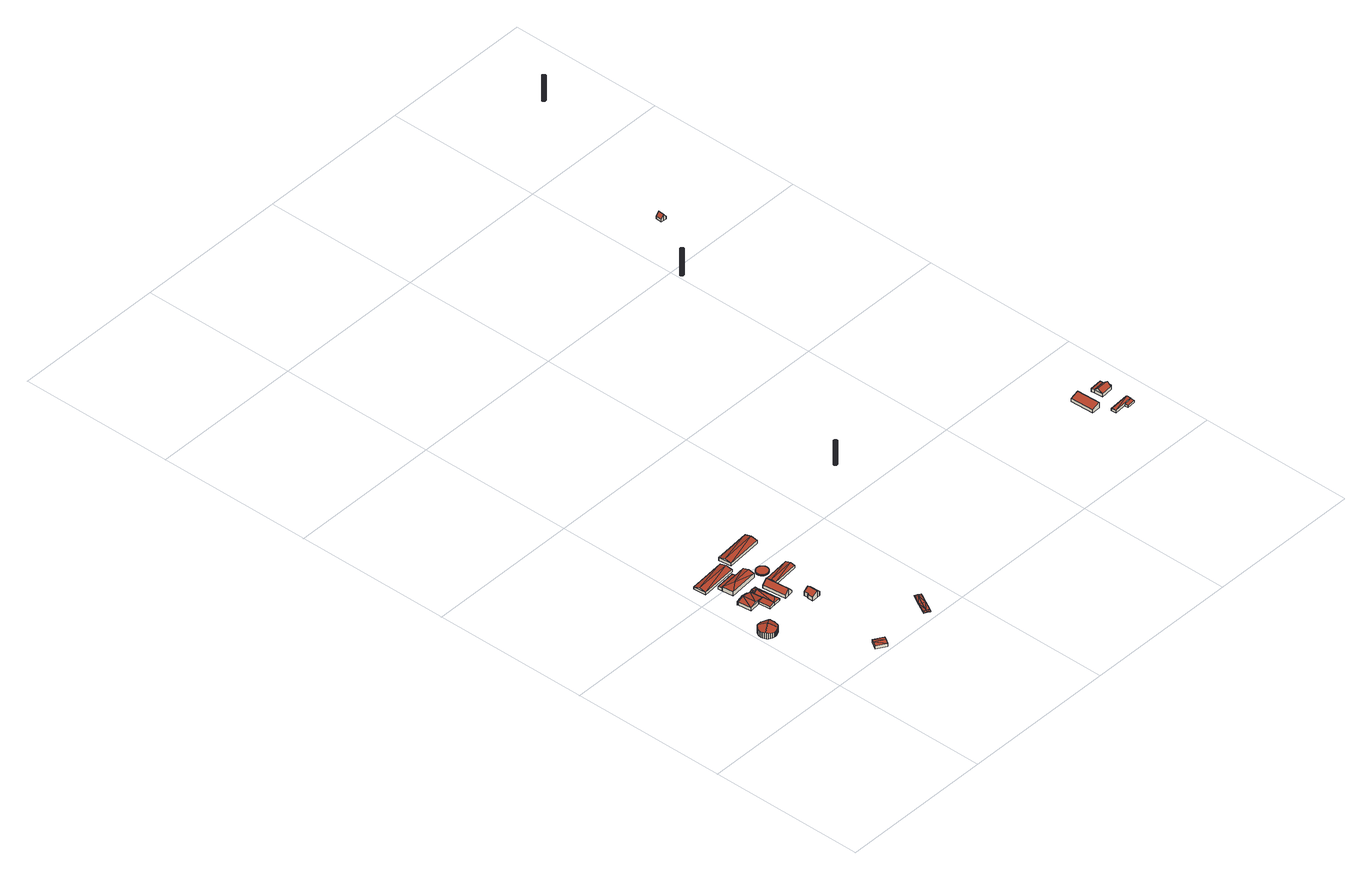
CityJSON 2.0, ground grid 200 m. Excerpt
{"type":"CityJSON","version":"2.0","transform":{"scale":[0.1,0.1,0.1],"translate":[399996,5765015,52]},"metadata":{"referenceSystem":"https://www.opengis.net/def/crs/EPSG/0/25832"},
"CityObjects":{
"building1":{"type":"Building","attributes":{"Gemeindeschluessel":"05515000","Geometrietyp2DReferenz":"3000","function":"51003_1201","roofType":"5000","measuredHeight":12.53},"geometry":[{"type":"Solid","lod":"2","boundaries":[[[[0,1,2,3]],[[4,5,1,0]],[[6,7,5,4]],[[8,9,7,6]],[[10,11,9,8]],[[12,13,11,10]],[[14,15,13,12]],[[16,17,15,14]],[[18,19,17,16]],[[20,21,19,18]],[[22,23,21,20]],[[24,25,23,22]],[[26,27,25,24]],[[28,29,27,26]],[[30,31,29,28]],[[32,33,31,30]],[[34,35,33,32]],[[36,37,35,34]],[[38,39,37,36]],[[40,41,39,38]],[[42,43,41,40]],[[44,45,43,42]],[[46,47,45,44]],[[48,49,47,46]],[[50,51,49,48]],[[52,53,51,50]],[[54,55,53,52]],[[56,57,55,54]],[[58,59,57,56]],[[60,61,59,58]],[[62,63,61,60]],[[64,65,63,62]],[[66,67,65,64]],[[68,69,67,66]],[[70,71,69,68]],[[72,73,71,70]],[[74,75,73,72]],[[3,2,75,74]],[[76,72,70,68,66,64,62,60,58,77,78]],[[16,14,12,10,8,6,4,0,3,74,76,78,79]],[[26,24,22,20,18,79,78,80,38,36,34,32,30,28]],[[40,80,78,77,56,54,52,50,48,46,44,42]],[[16,79,18]],[[56,77,58]],[[72,76,74]],[[38,80,40]],[[1,5,7,9,11,13,15,17,19,21,23,25,27,29,31,33,35,37,39,41,43,45,47,49,51,53,55,57,59,61,63,65,67,69,71,73,75,2]]]],"semantics":{"surfaces":[{"type":"WallSurface"},{"type":"RoofSurface"},{"type":"GroundSurface"}],"values":[[0,0,0,0,0,0,0,0,0,0,0,0,0,0,0,0,0,0,0,0,0,0,0,0,0,0,0,0,0,0,0,0,0,0,0,0,0,0,1,1,1,1,0,0,0,0,2]]}}]},
"building2":{"type":"Building","attributes":{"Gemeindeschluessel":"05515000","Geometrietyp2DReferenz":"3000","function":"31001_2700","roofType":"3100","measuredHeight":4.93},"geometry":[{"type":"Solid","lod":"2","boundaries":[[[[81,82,83,84]],[[85,86,82,81]],[[87,88,86,85]],[[84,83,88,87]],[[81,89,85]],[[87,90,84]],[[84,90,89]],[[89,81,84]],[[90,87,85]],[[85,89,90]],[[82,86,88,83]]]],"semantics":{"surfaces":[{"type":"WallSurface"},{"type":"RoofSurface"},{"type":"GroundSurface"}],"values":[[0,0,0,0,0,0,1,1,1,1,2]]}}]},
"building3":{"type":"Building","attributes":{"Geometrietyp2DReferenz":"3000","Gemeindeschluessel":"05515000","function":"31001_2700"},"children":["building3-1","building3-2","building3-3"]},
"building3-1":{"type":"BuildingPart","attributes":{"roofType":"3100","measuredHeight":5.63},"parents":["building3"],"geometry":[{"type":"Solid","lod":"2","boundaries":[[[[91,92,93,94]],[[95,96,97,92,91]],[[94,93,98,99,100]],[[91,101,95]],[[100,102,94]],[[101,91,94]],[[94,102,101]],[[95,101,102]],[[102,100,95]],[[92,97,98,93]],[[96,95,100,99]],[[98,97,96,99]]]],"semantics":{"surfaces":[{"type":"WallSurface"},{"type":"RoofSurface"},{"type":"GroundSurface"},{"type":"ClosureSurface"}],"values":[[0,0,0,0,0,1,1,1,1,2,0,3]]}}]},
"building3-2":{"type":"BuildingPart","attributes":{"roofType":"3100","measuredHeight":6.86},"parents":["building3"],"geometry":[{"type":"Solid","lod":"2","boundaries":[[[[99,98,103,104]],[[105,106,97,96]],[[107,108,106,105]],[[109,110,108,107]],[[111,112,110,109]],[[113,114,109]],[[115,111,109,114]],[[113,116,105,96,99]],[[117,118,114,113,99]],[[119,117,99,104]],[[116,113,109,107]],[[116,107,105]],[[103,98,97,106,108,110,112]],[[112,111,104,103]],[[98,99,96,97]],[[117,119,118]],[[119,104,111,115]],[[118,119,115,114]]]],"semantics":{"surfaces":[{"type":"WallSurface"},{"type":"RoofSurface"},{"type":"GroundSurface"},{"type":"ClosureSurface"}],"values":[[0,0,0,0,0,1,1,1,1,0,0,0,2,3,3,0,3,3]]}}]},
"building3-3":{"type":"BuildingPart","attributes":{"roofType":"3100","measuredHeight":6.96},"parents":["building3"],"geometry":[{"type":"Solid","lod":"2","boundaries":[[[[120,121,112,111,122]],[[123,124,121,120]],[[119,104,103,124,123]],[[120,125,123]],[[122,126,125]],[[125,120,122]],[[126,118,119,123]],[[123,125,126]],[[121,124,103,112]],[[115,122,111]],[[112,103,104,111]],[[104,119,115,111]],[[122,115,114,118,126]],[[115,119,118,114]]]],"semantics":{"surfaces":[{"type":"WallSurface"},{"type":"RoofSurface"},{"type":"GroundSurface"},{"type":"ClosureSurface"}],"values":[[0,0,0,0,1,1,1,1,2,0,3,3,0,3]]}}]},
"building4":{"type":"Building","attributes":{"Gemeindeschluessel":"05515000","Geometrietyp2DReferenz":"3000","function":"31001_2700","roofType":"2100","measuredHeight":4.11},"geometry":[{"type":"Solid","lod":"2","boundaries":[[[[127,128,129,130]],[[131,132,128,127]],[[133,134,132,131]],[[130,129,134,133]],[[131,127,130,133]],[[128,132,134,129]]]],"semantics":{"surfaces":[{"type":"WallSurface"},{"type":"RoofSurface"},{"type":"GroundSurface"}],"values":[[0,0,0,0,1,2]]}}]},
"building5":{"type":"Building","attributes":{"Gemeindeschluessel":"05515000","Geometrietyp2DReferenz":"3000","function":"31001_2700","roofType":"5000","measuredHeight":6.81},"geometry":[{"type":"Solid","lod":"2","boundaries":[[[[135,136,137,138]],[[139,140,136,135]],[[141,142,140,139]],[[138,137,142,141]],[[135,143,139]],[[141,144,138]],[[143,135,138]],[[138,144,143]],[[139,143,144]],[[144,141,139]],[[136,140,142,137]]]],"semantics":{"surfaces":[{"type":"WallSurface"},{"type":"RoofSurface"},{"type":"GroundSurface"}],"values":[[0,0,0,0,1,0,1,1,1,1,2]]}}]},
"building6":{"type":"Building","attributes":{"Gemeindeschluessel":"05515000","Geometrietyp2DReferenz":"3000","function":"31001_2700","roofType":"3100","measuredHeight":5.52},"geometry":[{"type":"Solid","lod":"2","boundaries":[[[[145,146,147,148]],[[149,150,146,145]],[[151,152,150,149]],[[148,147,152,151]],[[145,153,149]],[[151,154,148]],[[145,148,154]],[[154,153,145]],[[153,154,151]],[[151,149,153]],[[146,150,152,147]]]],"semantics":{"surfaces":[{"type":"WallSurface"},{"type":"RoofSurface"},{"type":"GroundSurface"}],"values":[[0,0,0,0,0,0,1,1,1,1,2]]}}]},
"building7":{"type":"Building","attributes":{"Gemeindeschluessel":"05515000","Geometrietyp2DReferenz":"3000","function":"51009_1610","roofType":"2100","measuredHeight":4.23},"geometry":[{"type":"Solid","lod":"2","boundaries":[[[[155,156,157,158]],[[159,160,156,155]],[[161,162,160,159]],[[158,157,162,161]],[[159,155,158,161]],[[156,160,162,157]]]],"semantics":{"surfaces":[{"type":"WallSurface"},{"type":"RoofSurface"},{"type":"GroundSurface"}],"values":[[0,0,0,0,1,2]]}}]},
"building8":{"type":"Building","attributes":{"Gemeindeschluessel":"05515000","Geometrietyp2DReferenz":"3000","function":"31001_2700","roofType":"5000","measuredHeight":7.64},"geometry":[{"type":"Solid","lod":"2","boundaries":[[[[163,164,165,166]],[[167,168,164,163]],[[169,170,168,167]],[[166,165,170,169]],[[163,171,167]],[[169,172,166]],[[166,172,171]],[[171,163,166]],[[171,172,169]],[[169,167,171]],[[164,168,170,165]]]],"semantics":{"surfaces":[{"type":"WallSurface"},{"type":"RoofSurface"},{"type":"GroundSurface"}],"values":[[0,0,0,0,1,0,1,1,1,1,2]]}}]},
"building9":{"type":"Building","attributes":{"Gemeindeschluessel":"05515000","Geometrietyp2DReferenz":"3000","function":"31001_1000","roofType":"3100","measuredHeight":9.95},"address":[{"country":"Germany","locality":"Münster","thoroughfareNumber":"202","thoroughfareName":"Derßenbrockstiege"}],"geometry":[{"type":"Solid","lod":"2","boundaries":[[[[173,174,175,176]],[[177,178,174,173]],[[179,180,178,177]],[[181,182,180,179]],[[183,184,182,181]],[[185,186,184,183]],[[187,188,186,185]],[[176,175,188,187]],[[181,179,177,183]],[[173,176,187,185,183,177]],[[174,178,180,182,184,186,188,175]]]],"semantics":{"surfaces":[{"type":"WallSurface"},{"type":"RoofSurface"},{"type":"GroundSurface"}],"values":[[0,0,0,0,0,0,0,0,1,1,2]]}}]},
"building10":{"type":"Building","attributes":{"Gemeindeschluessel":"05515000","Geometrietyp2DReferenz":"3000","function":"31001_1000","roofType":"3100","measuredHeight":9.06},"address":[{"country":"Germany","locality":"Münster","thoroughfareNumber":"200","thoroughfareName":"Derßenbrockstiege"}],"geometry":[{"type":"Solid","lod":"2","boundaries":[[[[189,190,191,192]],[[193,194,190,189]],[[195,196,194,193]],[[197,198,196,195]],[[199,200,198,197]],[[201,202,200,199]],[[203,204,202,201]],[[192,191,204,203]],[[197,195,193,189,192,199]],[[203,201,199,192]],[[190,194,196,198,200,202,204,191]]]],"semantics":{"surfaces":[{"type":"WallSurface"},{"type":"RoofSurface"},{"type":"GroundSurface"}],"values":[[0,0,0,0,0,0,0,0,1,1,2]]}}]},
"building11":{"type":"Building","attributes":{"Gemeindeschluessel":"05515000","Geometrietyp2DReferenz":"3000","function":"51003_1201","roofType":"1000","measuredHeight":1.68},"geometry":[{"type":"Solid","lod":"2","boundaries":[[[[205,206,207,208]],[[209,210,206,205]],[[211,212,210,209]],[[213,214,212,211]],[[215,216,214,213]],[[217,218,216,215]],[[219,220,218,217]],[[221,222,220,219]],[[223,224,222,221]],[[225,226,224,223]],[[227,228,226,225]],[[229,230,228,227]],[[231,232,230,229]],[[233,234,232,231]],[[235,236,234,233]],[[237,238,236,235]],[[239,240,238,237]],[[241,242,240,239]],[[243,244,242,241]],[[245,246,244,243]],[[247,248,246,245]],[[249,250,248,247]],[[251,252,250,249]],[[253,254,252,251]],[[255,256,254,253]],[[257,258,256,255]],[[259,260,258,257]],[[261,262,260,259]],[[263,264,262,261]],[[265,266,264,263]],[[267,268,266,265]],[[269,270,268,267]],[[271,272,270,269]],[[273,274,272,271]],[[275,276,274,273]],[[277,278,276,275]],[[279,280,278,277]],[[281,282,280,279]],[[283,284,282,281]],[[285,286,284,283]],[[287,288,286,285]],[[289,290,288,287]],[[291,292,290,289]],[[293,294,292,291]],[[295,296,294,293]],[[297,298,296,295]],[[299,300,298,297]],[[301,302,300,299]],[[303,304,302,301]],[[305,306,304,303]],[[307,308,306,305]],[[309,310,308,307]],[[311,312,310,309]],[[313,314,312,311]],[[315,316,314,313]],[[317,318,316,315]],[[319,320,318,317]],[[321,322,320,319]],[[323,324,322,321]],[[325,326,324,323]],[[327,328,326,325]],[[329,330,328,327]],[[331,332,330,329]],[[333,334,332,331]],[[335,336,334,333]],[[337,338,336,335]],[[339,340,338,337]],[[341,342,340,339]],[[343,344,342,341]],[[345,346,344,343]],[[347,348,346,345]],[[349,350,348,347]],[[351,352,350,349]],[[353,354,352,351]],[[355,356,354,353]],[[357,358,356,355]],[[359,360,358,357]],[[361,362,360,359]],[[363,364,362,361]],[[365,366,364,363]],[[367,368,366,365]],[[369,370,368,367]],[[371,372,370,369]],[[373,374,372,371]],[[375,376,374,373]],[[377,378,376,375]],[[379,380,378,377]],[[208,207,380,379]],[[377,375,373,371,369,367,365,363,361,359,357,355,353,351,349,347,345,343,341,339,337,335,333,331,329,327,325,323,321,319,317,315,313,311,309,307,305,303,301,299,297,295,293,291,289,287,285,283,281,279,277,275,273,271,269,267,265,263,261,259,257,255,253,251,249,247,245,243,241,239,237,235,233,231,229,227,225,223,221,219,217,215,213,211,209,205,208,379]],[[206,210,212,214,216,218,220,222,224,226,228,230,232,234,236,238,240,242,244,246,248,250,252,254,256,258,260,262,264,266,268,270,272,274,276,278,280,282,284,286,288,290,292,294,296,298,300,302,304,306,308,310,312,314,316,318,320,322,324,326,328,330,332,334,336,338,340,342,344,346,348,350,352,354,356,358,360,362,364,366,368,370,372,374,376,378,380,207]]]],"semantics":{"surfaces":[{"type":"WallSurface"},{"type":"RoofSurface"},{"type":"GroundSurface"}],"values":[[0,0,0,0,0,0,0,0,0,0,0,0,0,0,0,0,0,0,0,0,0,0,0,0,0,0,0,0,0,0,0,0,0,0,0,0,0,0,0,0,0,0,0,0,0,0,0,0,0,0,0,0,0,0,0,0,0,0,0,0,0,0,0,0,0,0,0,0,0,0,0,0,0,0,0,0,0,0,0,0,0,0,0,0,0,0,0,0,1,2]]}}]},
"building12":{"type":"Building","attributes":{"Gemeindeschluessel":"05515000","Geometrietyp2DReferenz":"3000","function":"31001_2700","roofType":"3100","measuredHeight":4.97},"geometry":[{"type":"Solid","lod":"2","boundaries":[[[[381,382,383,384]],[[385,386,382,381]],[[387,388,386,385]],[[384,383,388,387]],[[381,389,385]],[[387,390,384]],[[381,384,390]],[[390,389,381]],[[389,390,387]],[[387,385,389]],[[382,386,388,383]]]],"semantics":{"surfaces":[{"type":"WallSurface"},{"type":"RoofSurface"},{"type":"GroundSurface"}],"values":[[0,0,0,0,0,0,1,1,1,1,2]]}}]},
"building13":{"type":"Building","attributes":{"Gemeindeschluessel":"05515000","Geometrietyp2DReferenz":"3000","function":"31001_2700","roofType":"3100","measuredHeight":6.28},"geometry":[{"type":"Solid","lod":"2","boundaries":[[[[391,392,393,394]],[[395,396,392,391]],[[397,398,396,395]],[[394,393,398,397]],[[391,399,395]],[[397,400,394]],[[391,394,400]],[[400,399,391]],[[399,400,397]],[[397,395,399]],[[392,396,398,393]]]],"semantics":{"surfaces":[{"type":"WallSurface"},{"type":"RoofSurface"},{"type":"GroundSurface"}],"values":[[0,0,0,0,0,0,1,1,1,1,2]]}}]},
"building14":{"type":"Building","attributes":{"Geometrietyp2DReferenz":"2000","Gemeindeschluessel":"05515000","function":"53001_1800","roofType":"9999","measuredHeight":1},"geometry":[{"type":"Solid","lod":"2","boundaries":[[[[401,402,403]],[[402,404,403]],[[405,406,401]],[[406,402,401]],[[407,408,405]],[[408,406,405]],[[409,410,407]],[[410,408,407]],[[411,412,409]],[[412,410,409]],[[413,414,411]],[[414,412,411]],[[415,416,413]],[[416,414,413]],[[417,418,415]],[[418,416,415]],[[419,420,417]],[[420,418,417]],[[421,422,419]],[[422,420,419]],[[423,424,421]],[[424,422,421]],[[403,404,423]],[[404,424,423]],[[406,425,402]],[[402,425,404]],[[408,426,425]],[[408,425,406]],[[410,427,408]],[[408,427,426]],[[412,414,410]],[[410,414,427]],[[425,422,404]],[[404,422,424]],[[426,420,425]],[[425,420,422]],[[427,418,420]],[[427,420,426]],[[414,416,427]],[[427,416,418]],[[405,401,428]],[[401,403,428]],[[407,428,429]],[[407,405,428]],[[409,407,430]],[[407,429,430]],[[411,409,413]],[[409,430,413]],[[428,403,421]],[[403,423,421]],[[429,428,419]],[[428,421,419]],[[430,419,417]],[[430,429,419]],[[413,430,415]],[[430,417,415]]]],"semantics":{"surfaces":[{"type":"WallSurface"},{"type":"GroundSurface"},{"type":"RoofSurface"}],"values":[[0,0,0,0,0,0,0,0,0,0,0,0,0,0,0,0,0,0,0,0,0,0,0,0,1,1,1,1,1,1,1,1,1,1,1,1,1,1,1,1,2,2,2,2,2,2,2,2,2,2,2,2,2,2,2,2]]}}]},
"building15":{"type":"Building","attributes":{"Geometrietyp2DReferenz":"1000","Gemeindeschluessel":"05515000","function":"51002_1251","roofType":"9999","measuredHeight":32.64},"geometry":[{"type":"Solid","lod":"2","boundaries":[[[[431,432,433]],[[432,434,433]],[[435,436,431]],[[436,432,431]],[[437,438,435]],[[438,436,435]],[[439,440,437]],[[440,438,437]],[[441,442,439]],[[442,440,439]],[[443,444,441]],[[444,442,441]],[[445,446,443]],[[446,444,443]],[[447,448,445]],[[448,446,445]],[[449,450,447]],[[450,448,447]],[[451,452,449]],[[452,450,449]],[[453,454,451]],[[454,452,451]],[[455,456,453]],[[456,454,453]],[[457,458,455]],[[458,456,455]],[[459,460,457]],[[460,458,457]],[[461,462,459]],[[462,460,459]],[[463,464,461]],[[464,462,461]],[[465,466,463]],[[466,464,463]],[[467,468,465]],[[468,466,465]],[[469,470,467]],[[470,468,467]],[[433,434,469]],[[434,470,469]],[[434,432,470]],[[432,436,470]],[[436,438,470]],[[438,440,470]],[[440,442,470]],[[442,444,470]],[[444,446,470]],[[446,448,470]],[[448,450,470]],[[450,452,470]],[[452,454,470]],[[454,456,470]],[[456,458,470]],[[458,460,470]],[[460,462,470]],[[462,464,470]],[[464,466,470]],[[466,468,470]],[[461,459,435]],[[467,465,435]],[[465,463,435]],[[463,461,435]],[[459,457,435]],[[457,455,435]],[[455,453,435]],[[453,451,435]],[[451,449,435]],[[449,447,435]],[[447,445,435]],[[445,443,435]],[[443,441,435]],[[441,439,435]],[[439,437,435]],[[431,433,435]],[[433,469,435]],[[469,467,435]]]],"semantics":{"surfaces":[{"type":"WallSurface"},{"type":"GroundSurface"},{"type":"RoofSurface"}],"values":[[0,0,0,0,0,0,0,0,0,0,0,0,0,0,0,0,0,0,0,0,0,0,0,0,0,0,0,0,0,0,0,0,0,0,0,0,0,0,0,0,1,1,1,1,1,1,1,1,1,1,1,1,1,1,1,1,1,1,2,2,2,2,2,2,2,2,2,2,2,2,2,2,2,2,2,2]]}}]},
"building16":{"type":"Building","attributes":{"Gemeindeschluessel":"05515000","Geometrietyp2DReferenz":"3000","function":"31001_2700","roofType":"2100","measuredHeight":7.7},"geometry":[{"type":"Solid","lod":"2","boundaries":[[[[471,472,473,474]],[[475,476,472,471]],[[477,478,476,475]],[[474,473,478,477]],[[475,471,474,477]],[[472,476,478,473]]]],"semantics":{"surfaces":[{"type":"WallSurface"},{"type":"RoofSurface"},{"type":"GroundSurface"}],"values":[[0,0,0,0,1,2]]}}]},
"building17":{"type":"Building","attributes":{"Gemeindeschluessel":"05515000","Geometrietyp2DReferenz":"3000","function":"31001_2700","roofType":"5000","measuredHeight":4.15},"geometry":[{"type":"Solid","lod":"2","boundaries":[[[[479,480,481,482]],[[483,484,480,479]],[[485,486,484,483]],[[482,481,486,485]],[[482,485,487]],[[487,488,482]],[[488,487,483]],[[483,479,488]],[[483,487,485]],[[482,488,479]],[[480,484,486,481]]]],"semantics":{"surfaces":[{"type":"WallSurface"},{"type":"RoofSurface"},{"type":"GroundSurface"}],"values":[[0,0,0,0,1,1,1,1,0,0,2]]}}]},
"building18":{"type":"Building","attributes":{"Geometrietyp2DReferenz":"1000","Gemeindeschluessel":"05515000","function":"51002_1251","roofType":"9999","measuredHeight":36.69},"geometry":[{"type":"Solid","lod":"2","boundaries":[[[[489,490,491]],[[490,492,491]],[[493,494,489]],[[494,490,489]],[[495,496,493]],[[496,494,493]],[[497,498,495]],[[498,496,495]],[[499,500,497]],[[500,498,497]],[[501,502,499]],[[502,500,499]],[[503,504,501]],[[504,502,501]],[[505,506,503]],[[506,504,503]],[[507,508,505]],[[508,506,505]],[[509,510,507]],[[510,508,507]],[[511,512,509]],[[512,510,509]],[[513,514,511]],[[514,512,511]],[[515,516,513]],[[516,514,513]],[[517,518,515]],[[518,516,515]],[[519,520,517]],[[520,518,517]],[[521,522,519]],[[522,520,519]],[[523,524,521]],[[524,522,521]],[[525,526,523]],[[526,524,523]],[[527,528,525]],[[528,526,525]],[[491,492,527]],[[492,528,527]],[[492,490,528]],[[490,494,528]],[[494,496,528]],[[496,498,528]],[[498,500,528]],[[500,502,528]],[[502,504,528]],[[504,506,528]],[[506,508,528]],[[508,510,528]],[[510,512,528]],[[512,514,528]],[[514,516,528]],[[516,518,528]],[[518,520,528]],[[520,522,528]],[[522,524,528]],[[524,526,528]],[[489,491,493]],[[491,527,493]],[[527,525,493]],[[525,523,493]],[[523,521,493]],[[521,519,493]],[[519,517,493]],[[517,515,493]],[[515,513,493]],[[513,511,493]],[[511,509,493]],[[509,507,493]],[[507,505,493]],[[505,503,493]],[[503,501,493]],[[501,499,493]],[[499,497,493]],[[497,495,493]]]],"semantics":{"surfaces":[{"type":"WallSurface"},{"type":"GroundSurface"},{"type":"RoofSurface"}],"values":[[0,0,0,0,0,0,0,0,0,0,0,0,0,0,0,0,0,0,0,0,0,0,0,0,0,0,0,0,0,0,0,0,0,0,0,0,0,0,0,0,1,1,1,1,1,1,1,1,1,1,1,1,1,1,1,1,1,1,2,2,2,2,2,2,2,2,2,2,2,2,2,2,2,2,2,2]]}}]},
"building19":{"type":"Building","attributes":{"Gemeindeschluessel":"05515000","Geometrietyp2DReferenz":"3000","function":"31001_2700","roofType":"2100","measuredHeight":3.3},"geometry":[{"type":"Solid","lod":"2","boundaries":[[[[529,530,531,532]],[[533,486,530,529]],[[534,535,486,533]],[[532,531,535,534]],[[533,529,532,534]],[[530,486,535,531]]]],"semantics":{"surfaces":[{"type":"WallSurface"},{"type":"RoofSurface"},{"type":"GroundSurface"}],"values":[[0,0,0,0,1,2]]}}]},
"building20":{"type":"Building","attributes":{"Gemeindeschluessel":"05515000","Geometrietyp2DReferenz":"3000","function":"31001_2700","roofType":"5000","measuredHeight":8.99},"geometry":[{"type":"Solid","lod":"2","boundaries":[[[[536,537,538,539]],[[540,541,537,536]],[[542,543,541,540]],[[544,545,543,542]],[[546,547,545,544]],[[539,538,547,546]],[[548,544,542,540,549]],[[539,546,548,549,536]],[[544,548,546]],[[536,549,540]],[[537,541,543,545,547,538]]]],"semantics":{"surfaces":[{"type":"WallSurface"},{"type":"RoofSurface"},{"type":"GroundSurface"}],"values":[[0,0,0,0,0,0,1,1,0,0,2]]}}]},
"building21":{"type":"Building","attributes":{"Gemeindeschluessel":"05515000","Geometrietyp2DReferenz":"3000","function":"51009_1610","roofType":"2100","measuredHeight":4.67},"geometry":[{"type":"Solid","lod":"2","boundaries":[[[[550,551,541,552]],[[553,554,551,550]],[[555,543,554,553]],[[552,541,543,555]],[[553,550,552,555]],[[551,554,543,541]]]],"semantics":{"surfaces":[{"type":"WallSurface"},{"type":"RoofSurface"},{"type":"GroundSurface"}],"values":[[0,0,0,0,1,2]]}}]},
"building22":{"type":"Building","attributes":{"Geometrietyp2DReferenz":"3000","Gemeindeschluessel":"05515000","function":"51009_1610","roofType":"2100","measuredHeight":3.01},"geometry":[{"type":"Solid","lod":"2","boundaries":[[[[556,557,558,559]],[[560,561,557,556]],[[562,563,561,560]],[[559,558,563,562]],[[560,556,559,562]],[[557,561,563,558]]]],"semantics":{"surfaces":[{"type":"WallSurface"},{"type":"RoofSurface"},{"type":"GroundSurface"}],"values":[[0,0,0,0,1,2]]}}]},
"building23":{"type":"Building","attributes":{"Gemeindeschluessel":"05515000","Geometrietyp2DReferenz":"3000","function":"31001_1000","roofType":"3100","measuredHeight":8.66},"address":[{"country":"Germany","locality":"Münster","thoroughfareNumber":"181","thoroughfareName":"Leiferdingweg"}],"geometry":[{"type":"Solid","lod":"2","boundaries":[[[[564,565,566,567]],[[568,569,565,564]],[[570,571,569,568]],[[572,573,571,570]],[[574,575,573,572]],[[576,577,575,574]],[[578,579,577,576]],[[580,581,579,578]],[[582,583,581,580]],[[567,566,583,582]],[[576,574,572,578]],[[570,568,564,567,582,580,578,572]],[[565,569,571,573,575,577,579,581,583,566]]]],"semantics":{"surfaces":[{"type":"WallSurface"},{"type":"RoofSurface"},{"type":"GroundSurface"}],"values":[[0,0,0,0,0,0,0,0,0,0,1,1,2]]}}]},
"building24":{"type":"Building","attributes":{"Geometrietyp2DReferenz":"1000","Gemeindeschluessel":"05515000","function":"51002_1251","roofType":"9999","measuredHeight":34.49},"geometry":[{"type":"Solid","lod":"2","boundaries":[[[[584,585,586]],[[585,587,586]],[[588,589,584]],[[589,585,584]],[[590,591,588]],[[591,589,588]],[[592,593,590]],[[593,591,590]],[[594,595,592]],[[595,593,592]],[[596,597,594]],[[597,595,594]],[[598,599,596]],[[599,597,596]],[[600,601,598]],[[601,599,598]],[[602,603,600]],[[603,601,600]],[[604,605,602]],[[605,603,602]],[[606,607,604]],[[607,605,604]],[[608,609,606]],[[609,607,606]],[[610,611,608]],[[611,609,608]],[[612,613,610]],[[613,611,610]],[[614,615,612]],[[615,613,612]],[[616,617,614]],[[617,615,614]],[[618,619,616]],[[619,617,616]],[[620,621,618]],[[621,619,618]],[[622,623,620]],[[623,621,620]],[[586,587,622]],[[587,623,622]],[[587,585,623]],[[585,589,623]],[[589,591,623]],[[591,593,623]],[[593,595,623]],[[595,597,623]],[[597,599,623]],[[599,601,623]],[[601,603,623]],[[603,605,623]],[[605,607,623]],[[607,609,623]],[[609,611,623]],[[611,613,623]],[[613,615,623]],[[615,617,623]],[[617,619,623]],[[619,621,623]],[[584,586,588]],[[586,622,588]],[[622,620,588]],[[620,618,588]],[[618,616,588]],[[616,614,588]],[[614,612,588]],[[612,610,588]],[[610,608,588]],[[608,606,588]],[[606,604,588]],[[604,602,588]],[[602,600,588]],[[600,598,588]],[[598,596,588]],[[596,594,588]],[[594,592,588]],[[592,590,588]]]],"semantics":{"surfaces":[{"type":"WallSurface"},{"type":"GroundSurface"},{"type":"RoofSurface"}],"values":[[0,0,0,0,0,0,0,0,0,0,0,0,0,0,0,0,0,0,0,0,0,0,0,0,0,0,0,0,0,0,0,0,0,0,0,0,0,0,0,0,1,1,1,1,1,1,1,1,1,1,1,1,1,1,1,1,1,1,2,2,2,2,2,2,2,2,2,2,2,2,2,2,2,2,2,2]]}}]}
},
"vertices":[
[110,1257,129],[110,1257,57],[92,1254,57],[92,1254,132],[128,1256,127],[128,1256,57],[142,1254,126],[142,1254,57],[157,1249,126],[157,1249,57],[171,1243,127],[171,1243,57],[184,1235,130],[184,1235,57],[196,1225,133],[196,1225,57],[207,1212,138],[207,1212,57],[217,1198,141],[217,1198,57],[223,1182,136],[223,1182,57],[227,1169,132],[227,1169,57],[230,1151,129],[230,1151,57],[230,1134,127],[230,1134,57],[227,1118,126],[227,1118,57],[223,1103,126],[223,1103,57],[218,1092,127],[218,1092,57],[209,1076,129],[209,1076,57],[196,1062,134],[196,1062,57],[184,1052,138],[184,1052,57],[170,1043,141],[170,1043,57],[154,1036,135],[154,1036,57],[137,1031,131],[137,1031,57],[121,1029,128],[121,1029,57],[102,1030,126],[102,1030,57],[76,1037,126],[76,1037,57],[57,1047,128],[57,1047,57],[38,1060,133],[38,1060,57],[25,1076,139],[25,1076,57],[13,1095,139],[13,1095,57],[6,1117,133],[6,1117,57],[3,1136,129],[3,1136,57],[3,1156,127],[3,1156,57],[11,1186,126],[11,1186,57],[22,1206,129],[22,1206,57],[36,1224,134],[36,1224,57],[54,1238,140],[54,1238,57],[71,1248,138],[71,1248,57],[60,1241,143],[19,1085,143],[118,1143,182],[215,1200,142],[174,1046,142],
[668,73,109],[668,73,70],[789,1,70],[789,1,109],[732,173,109],[732,173,70],[850,100,109],[850,100,70],[700,123,119],[819,50,119],
[549,1656,111],[549,1656,63],[545,1707,63],[545,1707,111],[462,1647,111],[462,1647,105],[462,1647,63],[456,1700,63],[456,1700,105],[456,1700,111],[490,1650,119],[485,1702,119],
[415,1696,63],[415,1696,105],[473,1534,105],[473,1534,63],[399,1526,105],[399,1526,63],[259,1511,105],[259,1511,63],[240,1682,105],[240,1682,63],[344,1520,131],[327,1689,131],[254,1683,109],[399,1526,120],[415,1696,113],[348,1691,127],[415,1696,109],
[239,1691,109],[239,1691,63],[240,1682,109],[414,1710,109],[414,1710,63],[327,1701,132],[328,1689,132],
[473,1534,115],[473,1534,74],[399,1526,74],[399,1526,101],[489,1378,115],[489,1378,74],[416,1370,101],[416,1370,74],
[584,1387,107],[584,1387,73],[556,1656,73],[556,1656,107],[489,1378,107],[489,1378,73],[462,1647,107],[462,1647,73],[533,1413,142],[509,1651,142],
[134,2056,99],[134,2056,66],[611,2099,66],[611,2099,99],[120,2218,99],[120,2218,66],[596,2261,99],[596,2261,66],[127,2137,121],[604,2180,121],
[561,1994,109],[561,1994,67],[556,2049,67],[556,2049,100],[301,1970,109],[301,1970,67],[297,2025,100],[297,2025,67],
[314,1819,123],[314,1819,66],[701,1855,66],[701,1855,123],[301,1970,123],[301,1970,66],[687,2006,123],[687,2006,66],[436,1906,143],[694,1930,143],
[773,1375,109],[773,1375,75],[769,1421,75],[769,1421,109],[712,1369,174],[712,1369,75],[654,1363,113],[654,1363,75],[624,1664,113],[624,1664,75],[682,1669,174],[682,1669,75],[740,1674,113],[740,1674,75],[765,1421,113],[765,1421,75],
[814,1112,130],[814,1112,80],[887,1113,80],[887,1113,171],[812,1182,130],[812,1182,80],[824,1182,137],[824,1182,80],[823,1241,137],[823,1241,80],[884,1243,171],[884,1243,80],[927,1243,137],[927,1243,80],[930,1114,137],[930,1114,80],
[904,1840,88],[904,1840,71],[905,1846,71],[905,1846,88],[902,1834,88],[902,1834,71],[900,1829,88],[900,1829,71],[898,1823,88],[898,1823,71],[895,1817,88],[895,1817,71],[891,1812,88],[891,1812,71],[887,1807,88],[887,1807,71],[883,1802,88],[883,1802,71],[877,1797,88],[877,1797,71],[872,1793,88],[872,1793,71],[866,1790,88],[866,1790,71],[860,1787,88],[860,1787,71],[853,1784,88],[853,1784,71],[847,1782,88],[847,1782,71],[840,1781,88],[840,1781,71],[833,1781,88],[833,1781,71],[827,1781,88],[827,1781,71],[821,1781,88],[821,1781,71],[815,1782,88],[815,1782,71],[809,1784,88],[809,1784,71],[803,1786,88],[803,1786,71],[798,1788,88],[798,1788,71],[794,1790,88],[794,1790,71],[789,1793,88],[789,1793,71],[785,1796,88],[785,1796,71],[782,1799,88],[782,1799,71],[778,1802,88],[778,1802,71],[775,1805,88],[775,1805,71],[773,1808,88],[773,1808,71],[770,1811,88],[770,1811,71],[768,1814,88],[768,1814,71],[766,1817,88],[766,1817,71],[766,1818,88],[766,1818,71],[765,1819,88],[765,1819,71],[763,1822,88],[763,1822,71],[762,1826,88],[762,1826,71],[760,1829,88],[760,1829,71],[759,1833,88],[759,1833,71],[758,1837,88],[758,1837,71],[757,1842,88],[757,1842,71],[756,1846,88],[756,1846,71],[756,1851,88],[756,1851,71],[756,1856,88],[756,1856,71],[756,1862,88],[756,1862,71],[756,1867,88],[756,1867,71],[758,1873,88],[758,1873,71],[759,1879,88],[759,1879,71],[761,1884,88],[761,1884,71],[764,1890,88],[764,1890,71],[767,1896,88],[767,1896,71],[771,1901,88],[771,1901,71],[775,1906,88],[775,1906,71],[780,1911,88],[780,1911,71],[785,1915,88],[785,1915,71],[791,1919,88],[791,1919,71],[797,1923,88],[797,1923,71],[803,1926,88],[803,1926,71],[810,1928,88],[810,1928,71],[816,1929,88],[816,1929,71],[823,1930,88],[823,1930,71],[830,1931,88],[830,1931,71],[836,1930,88],[836,1930,71],[842,1930,88],[842,1930,71],[848,1929,88],[848,1929,71],[854,1927,88],[854,1927,71],[859,1925,88],[859,1925,71],[864,1923,88],[864,1923,71],[869,1920,88],[869,1920,71],[873,1918,88],[873,1918,71],[877,1915,88],[877,1915,71],[880,1912,88],[880,1912,71],[884,1909,88],[884,1909,71],[887,1906,88],[887,1906,71],[889,1902,88],[889,1902,71],[892,1899,88],[892,1899,71],[894,1896,88],[894,1896,71],[895,1893,88],[895,1893,71],[897,1890,88],[897,1890,71],[899,1887,88],[899,1887,71],[900,1883,88],[900,1883,71],[902,1879,88],[902,1879,71],[903,1875,88],[903,1875,71],[904,1871,88],[904,1871,71],[905,1866,88],[905,1866,71],[905,1862,88],[905,1862,71],[906,1856,88],[906,1856,71],[905,1851,88],[905,1851,71],
[754,1594,108],[754,1594,75],[1107,1628,75],[1107,1628,108],[742,1716,108],[742,1716,75],[1095,1750,108],[1095,1750,75],[749,1649,125],[1101,1683,125],
[676,2171,109],[676,2171,68],[1153,2215,68],[1153,2215,109],[660,2334,109],[660,2334,68],[1138,2378,109],[1138,2378,68],[668,2252,131],[1145,2296,131],
[1664,293,101],[1664,293,91],[1629,312,101],[1629,312,91],[1649,265,102],[1649,265,92],[1592,161,103],[1592,161,93],[1532,52,102],[1532,52,92],[1516,23,101],[1516,23,91],[1481,43,101],[1481,43,91],[1446,62,101],[1446,62,91],[1462,90,102],[1462,90,92],[1522,199,103],[1522,199,93],[1578,303,102],[1578,303,92],[1594,331,101],[1594,331,91],[1614,284,92],[1557,180,93],[1497,71,92],[1614,284,102],[1557,180,103],[1497,71,102],
[2761,2499,370],[2761,2499,44],[2757,2506,370],[2757,2506,44],[2764,2492,370],[2764,2492,44],[2764,2484,370],[2764,2484,44],[2761,2477,370],[2761,2477,44],[2757,2470,370],[2757,2470,44],[2750,2466,370],[2750,2466,44],[2743,2463,370],[2743,2463,44],[2735,2463,370],[2735,2463,44],[2728,2466,370],[2728,2466,44],[2721,2470,370],[2721,2470,44],[2717,2477,370],[2717,2477,44],[2714,2484,370],[2714,2484,44],[2714,2492,370],[2714,2492,44],[2717,2499,370],[2717,2499,44],[2721,2506,370],[2721,2506,44],[2728,2510,370],[2728,2510,44],[2735,2513,370],[2735,2513,44],[2743,2513,370],[2743,2513,44],[2750,2510,370],[2750,2510,44],
[5261,999,55],[5261,999,15],[5373,1004,15],[5373,1004,92],[5251,1301,55],[5251,1301,15],[5362,1305,92],[5362,1305,15],
[5427,873,47],[5427,873,13],[5433,805,13],[5433,805,47],[5689,889,47],[5689,889,13],[5695,828,47],[5695,828,13],[5690,875,54],[5429,852,54],
[4085,5899,371],[4085,5899,5],[4080,5905,371],[4080,5905,5],[4087,5891,371],[4087,5891,5],[4087,5884,371],[4087,5884,5],[4085,5876,371],[4085,5876,5],[4080,5870,371],[4080,5870,5],[4074,5865,371],[4074,5865,5],[4067,5863,371],[4067,5863,5],[4059,5863,371],[4059,5863,5],[4051,5865,371],[4051,5865,5],[4045,5870,371],[4045,5870,5],[4040,5876,371],[4040,5876,5],[4038,5884,371],[4038,5884,5],[4038,5891,371],[4038,5891,5],[4040,5899,371],[4040,5899,5],[4045,5905,371],[4045,5905,5],[4051,5910,371],[4051,5910,5],[4059,5912,371],[4059,5912,5],[4067,5912,371],[4067,5912,5],[4074,5910,371],[4074,5910,5],
[5582,818,46],[5582,818,13],[5586,770,13],[5586,770,39],[5695,828,46],[5699,780,39],[5699,780,13],
[5536,1097,59],[5536,1097,15],[5690,1109,15],[5690,1109,59],[5527,1206,61],[5527,1206,15],[5681,1219,61],[5681,1219,15],[5682,1214,64],[5682,1214,15],[5688,1134,79],[5688,1134,15],[5686,1165,105],[5531,1153,105],
[5523,1247,59],[5523,1247,15],[5527,1206,62],[5679,1259,59],[5679,1259,15],[5681,1219,62],
[5688,1134,48],[5688,1134,18],[5721,1137,18],[5721,1137,45],[5682,1214,48],[5682,1214,18],[5715,1217,45],[5715,1217,18],
[4665,6655,26],[4665,6655,6],[4670,6709,6],[4670,6709,26],[4650,6657,46],[4650,6657,6],[4648,6638,46],[4648,6638,6],[4613,6641,93],[4613,6641,6],[4578,6644,46],[4578,6644,6],[4586,6724,46],[4586,6724,6],[4621,6721,93],[4621,6721,6],[4655,6717,46],[4655,6717,6],[4655,6710,46],[4655,6710,6],
[5297,8977,349],[5297,8977,4],[5292,8983,349],[5292,8983,4],[5299,8969,349],[5299,8969,4],[5299,8961,349],[5299,8961,4],[5297,8954,349],[5297,8954,4],[5292,8948,349],[5292,8948,4],[5286,8943,349],[5286,8943,4],[5278,8941,349],[5278,8941,4],[5270,8941,349],[5270,8941,4],[5263,8943,349],[5263,8943,4],[5257,8948,349],[5257,8948,4],[5252,8954,349],[5252,8954,4],[5250,8961,349],[5250,8961,4],[5250,8969,349],[5250,8969,4],[5252,8977,349],[5252,8977,4],[5257,8983,349],[5257,8983,4],[5263,8988,349],[5263,8988,4],[5270,8990,349],[5270,8990,4],[5278,8990,349],[5278,8990,4],[5286,8988,349],[5286,8988,4]
]}
